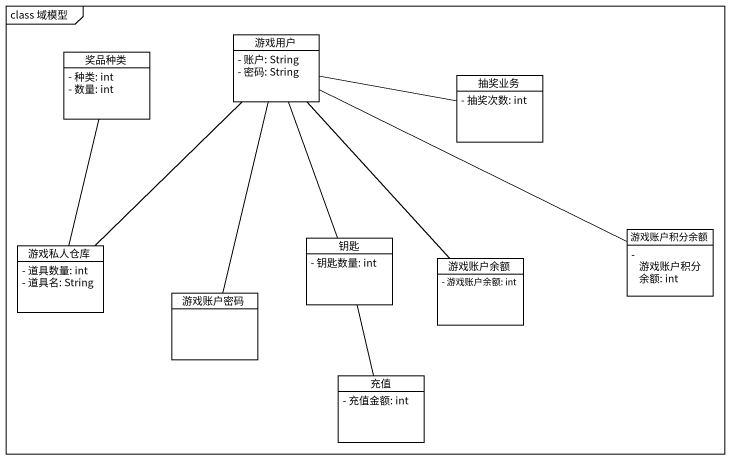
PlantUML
@startuml
mainframe class 域模型
hide circle
hide empty members
skinparam classAttributeIconSize 0
class 奖品种类 {
  - 种类: int
  - 数量: int
}
class 游戏用户 {
  - 账户: String
  - 密码: String
}
class 抽奖业务 {
  - 抽奖次数: int
}
class 钥匙 {
  - 钥匙数量: int
}
class 游戏账户积分余额 {
  - 游戏账户积分余额: int
}
class 游戏私人仓库 {
  - 道具数量: int
  - 道具名: String
}
class 游戏账户余额 {
  - 游戏账户余额: int
}
class 游戏账户密码
class 充值 {
  - 充值金额: int
}
游戏用户 -right- 抽奖业务
游戏用户 -- 钥匙
游戏账户积分余额 -left- 游戏用户
游戏私人仓库 -up- 奖品种类
游戏私人仓库 -up- 游戏用户
游戏账户余额 -up- 游戏用户
游戏账户密码 -up- 游戏用户
充值 -up- 钥匙
@enduml
